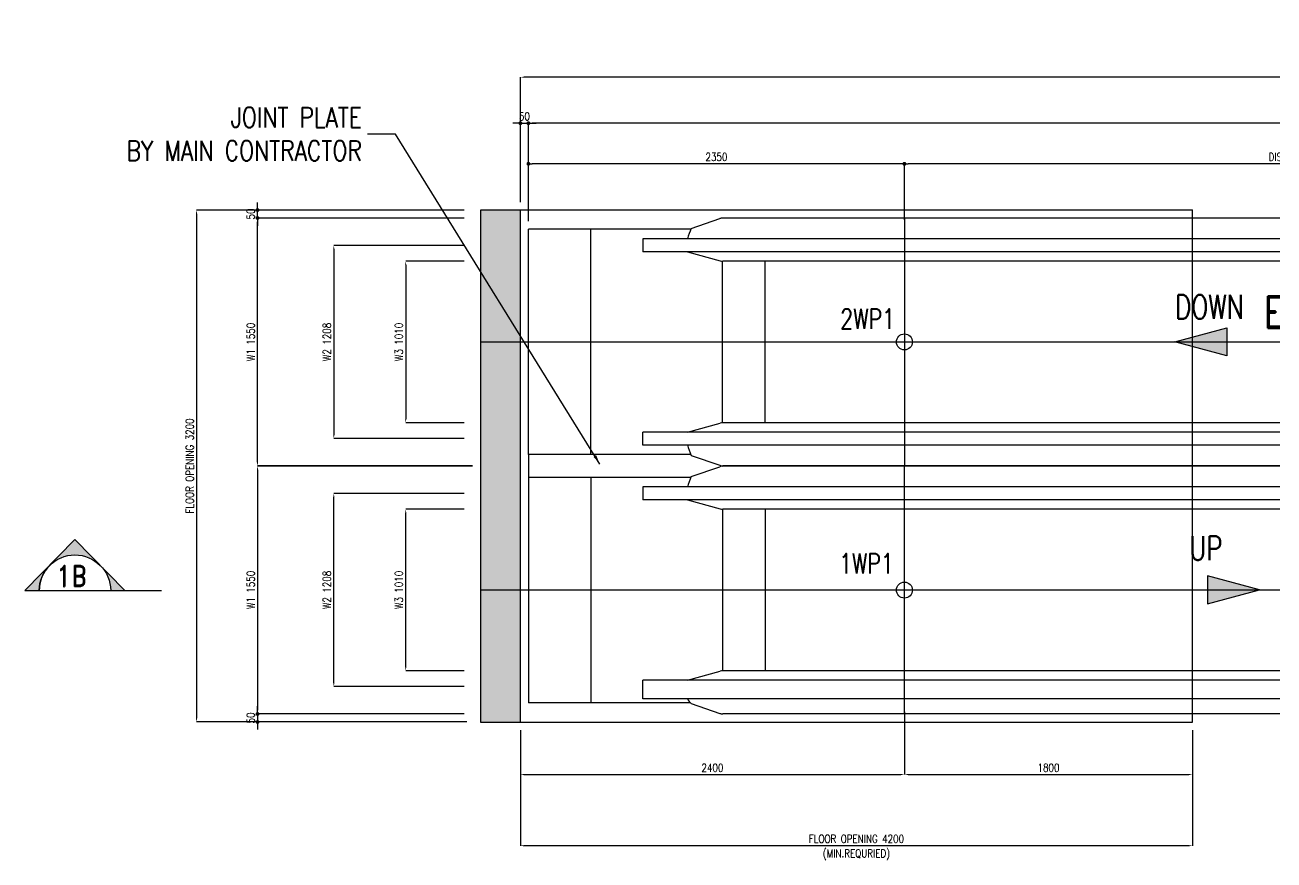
# Model space of a CAD drawing. Header units: millimetres. Extents: x -106996 to 276536, y -21995 to 37993.
# Drawn here: x 197153 to 204959, y -13339 to -8119 of the extents above; entities that cross this region are included whole.
import ezdxf

# ---------------------------------------------------------------- set-up
doc = ezdxf.new("R2010")
doc.units = ezdxf.units.MM
doc.header["$LTSCALE"] = 100
doc.linetypes.add('CENTER', pattern=[50.8, 31.75, -6.35, 6.35, -6.35])
doc.linetypes.add('HIDDEN', pattern=[9.525, 6.35, -3.175])
doc.layers.get('0').update_dxf_attribs({"color": 3})
for name, color, linetype in [('0 @ 1', 3, 'Continuous'), ('1', 2, 'Continuous'), ('CLINE', 1, 'CENTER'), ('DIM', 2, 'Continuous'), ('ESCALATOR', 142, 'Continuous'), ('GEN-___-T03-ESC-WALL-CONC', 4, 'Continuous'), ('TEXT', 7, 'Continuous')]:
    doc.layers.add(name, color=color, linetype=linetype)
doc.styles.add('F2', font='romand.shx')
doc.styles.add('F3', font='romans.shx', dxfattribs={"width": 0.8})
doc.styles.add('S2', font='romand.shx')
doc.dimstyles.new('NOR', dxfattribs={"dimscale": 20, "dimtxt": 2.5, "dimasz": 1.2, "dimexe": 0, "dimexo": 2.5, "dimgap": 0.9, "dimtad": 1, "dimzin": 12, "dimdsep": 46, "dimtxsty": 'F3', "dimsah": 1, "dimcen": 0.09, "dimclrd": 2, "dimclre": 2, "dimclrt": 7, "dimadec": 0, "dimazin": 0, "dimtfac": 1, "dimtix": 1, "dimtmove": 2, "dimatfit": 3, "dimfxl": 0, "dimtolj": 1, "dimtzin": 12, "dimarcsym": 0})

# ---------------------------------------------------------------- blocks, each defined once
blk = doc.blocks.new('*D270')
at = {"layer": 'DEFPOINTS', "color": 0, "ltscale": 50, "transparency": 16777216}
for p in [(199948, -9276.1), (198225.3, -12476), (199964.9, -12476)]:
    blk.add_point(p, dxfattribs=at)
at = {"layer": 'GEN-___-T03-ESC-WALL-CONC', "color": 2, "lineweight": -2, "ltscale": 50, "transparency": 16777216}
for p, q in [((199898, -9276.1), (198225.3, -9276.1)), ((198225.3, -9300.1), (198225.3, -12452)), ((199914.9, -12476), (198225.3, -12476))]:
    blk.add_line(p, q, dxfattribs=at)
at = {"layer": 'GEN-___-T03-ESC-WALL-CONC', "color": 2, "ltscale": 50, "transparency": 16777216}
for points in [[(198221.3, -9300.1), (198229.3, -9300.1), (198225.3, -9276.1)], [(198221.3, -12452), (198229.3, -12452), (198225.3, -12476)]]:
    blk.add_solid(points, dxfattribs=at)
at = {"layer": 'GEN-___-T03-ESC-WALL-CONC', "color": 7, "ltscale": 50, "transparency": 16777216, "insert": (198182.3, -10876.1), "char_height": 50, "attachment_point": 5, "rotation": 90, "style": 'F3'}
blk.add_mtext('\\A1;FLOOR OPENING 3200 ', dxfattribs=at)
blk = doc.blocks.new('*D271')
at = {"layer": 'DEFPOINTS', "color": 0, "ltscale": 50, "transparency": 16777216}
for p in [(199947.4, -9596.1), (199532.4, -10606.1), (199947.4, -10606.1)]:
    blk.add_point(p, dxfattribs=at)
at = {"layer": 'GEN-___-T03-ESC-WALL-CONC', "color": 2, "lineweight": -2, "ltscale": 50, "transparency": 16777216}
for p, q in [((199897.4, -9596.1), (199532.4, -9596.1)), ((199532.4, -9620.1), (199532.4, -10582.1)), ((199897.4, -10606.1), (199532.4, -10606.1))]:
    blk.add_line(p, q, dxfattribs=at)
at = {"layer": 'GEN-___-T03-ESC-WALL-CONC', "color": 2, "ltscale": 50, "transparency": 16777216}
for points in [[(199528.4, -9620.1), (199536.4, -9620.1), (199532.4, -9596.1)], [(199528.4, -10582.1), (199536.4, -10582.1), (199532.4, -10606.1)]]:
    blk.add_solid(points, dxfattribs=at)
at = {"layer": 'GEN-___-T03-ESC-WALL-CONC', "color": 7, "ltscale": 50, "transparency": 16777216, "insert": (199489.4, -10101.1), "char_height": 50, "attachment_point": 5, "rotation": 90, "style": 'F3'}
blk.add_mtext('\\A1;W3 1010', dxfattribs=at)
blk = doc.blocks.new('*D272')
at = {"layer": 'DEFPOINTS', "color": 0, "ltscale": 50, "transparency": 16777216}
for p in [(199947.4, -9497.1), (199083, -10705.1), (199947.4, -10705.1)]:
    blk.add_point(p, dxfattribs=at)
at = {"layer": 'GEN-___-T03-ESC-WALL-CONC', "color": 2, "lineweight": -2, "ltscale": 50, "transparency": 16777216}
for p, q in [((199897.4, -9497.1), (199083, -9497.1)), ((199083, -9521.1), (199083, -10681.1)), ((199897.4, -10705.1), (199083, -10705.1))]:
    blk.add_line(p, q, dxfattribs=at)
at = {"layer": 'GEN-___-T03-ESC-WALL-CONC', "color": 2, "ltscale": 50, "transparency": 16777216}
for points in [[(199079, -9521.1), (199087, -9521.1), (199083, -9497.1)], [(199079, -10681.1), (199087, -10681.1), (199083, -10705.1)]]:
    blk.add_solid(points, dxfattribs=at)
at = {"layer": 'GEN-___-T03-ESC-WALL-CONC', "color": 7, "ltscale": 50, "transparency": 16777216, "insert": (199040, -10101.1), "char_height": 50, "attachment_point": 5, "rotation": 90, "style": 'F3'}
blk.add_mtext('\\A1;W2 1208', dxfattribs=at)
blk = doc.blocks.new('*D273')
at = {"layer": 'DEFPOINTS', "color": 0, "ltscale": 50, "transparency": 16777216}
for p in [(199999.1, -10876, 0), (198606.6, -12426), (199947.4, -12426)]:
    blk.add_point(p, dxfattribs=at)
at = {"layer": 'GEN-___-T03-ESC-WALL-CONC', "color": 2, "lineweight": -2, "ltscale": 50, "transparency": 16777216}
for p, q in [((199949.1, -10876), (198606.6, -10876)), ((198606.6, -10900), (198606.6, -12402)), ((199897.4, -12426), (198606.6, -12426))]:
    blk.add_line(p, q, dxfattribs=at)
at = {"layer": 'GEN-___-T03-ESC-WALL-CONC', "color": 2, "ltscale": 50, "transparency": 16777216}
for points in [[(198602.6, -10900), (198610.6, -10900), (198606.6, -10876)], [(198602.6, -12402), (198610.6, -12402), (198606.6, -12426)]]:
    blk.add_solid(points, dxfattribs=at)
at = {"layer": 'GEN-___-T03-ESC-WALL-CONC', "color": 7, "ltscale": 50, "transparency": 16777216, "insert": (198563.6, -11651), "char_height": 50, "attachment_point": 5, "rotation": 90, "style": 'F3'}
blk.add_mtext('\\A1;W1 1550', dxfattribs=at)
blk = doc.blocks.new('*D274')
at = {"layer": 'DEFPOINTS', "color": 0, "ltscale": 50, "transparency": 16777216}
for p in [(199532.4, -11146), (199947.4, -11146), (199947.4, -12156)]:
    blk.add_point(p, dxfattribs=at)
at = {"layer": 'GEN-___-T03-ESC-WALL-CONC', "color": 2, "lineweight": -2, "ltscale": 50, "transparency": 16777216}
for p, q in [((199897.4, -11146), (199532.4, -11146)), ((199532.4, -12132), (199532.4, -11170)), ((199897.4, -12156), (199532.4, -12156))]:
    blk.add_line(p, q, dxfattribs=at)
at = {"layer": 'GEN-___-T03-ESC-WALL-CONC', "color": 2, "ltscale": 50, "transparency": 16777216}
for points in [[(199528.4, -11170), (199536.4, -11170), (199532.4, -11146)], [(199528.4, -12132), (199536.4, -12132), (199532.4, -12156)]]:
    blk.add_solid(points, dxfattribs=at)
at = {"layer": 'GEN-___-T03-ESC-WALL-CONC', "color": 7, "ltscale": 50, "transparency": 16777216, "insert": (199489.4, -11651), "char_height": 50, "attachment_point": 5, "rotation": 90, "style": 'F3'}
blk.add_mtext('\\A1;W3 1010', dxfattribs=at)
blk = doc.blocks.new('*D275')
at = {"layer": 'DEFPOINTS', "color": 0, "ltscale": 50, "transparency": 16777216}
for p in [(199083, -11047), (199947.4, -11047), (199947.4, -12255)]:
    blk.add_point(p, dxfattribs=at)
at = {"layer": 'GEN-___-T03-ESC-WALL-CONC', "color": 2, "lineweight": -2, "ltscale": 50, "transparency": 16777216}
for p, q in [((199897.4, -11047), (199083, -11047)), ((199083, -12231), (199083, -11071)), ((199897.4, -12255), (199083, -12255))]:
    blk.add_line(p, q, dxfattribs=at)
at = {"layer": 'GEN-___-T03-ESC-WALL-CONC', "color": 2, "ltscale": 50, "transparency": 16777216}
for points in [[(199079, -11071), (199087, -11071), (199083, -11047)], [(199079, -12231), (199087, -12231), (199083, -12255)]]:
    blk.add_solid(points, dxfattribs=at)
at = {"layer": 'GEN-___-T03-ESC-WALL-CONC', "color": 7, "ltscale": 50, "transparency": 16777216, "insert": (199040, -11651), "char_height": 50, "attachment_point": 5, "rotation": 90, "style": 'F3'}
blk.add_mtext('\\A1;W2 1208', dxfattribs=at)
blk = doc.blocks.new('DOT')
at = {"layer": '1', "color": 0, "linetype": 'ByBlock'}
blk.add_line((-0.5, 0), (-1, 0), dxfattribs=at)
at = {"layer": '1', "color": 0, "linetype": 'ByBlock', "const_width": 0.5}
blk.add_lwpolyline([(-0.25, 0, 1), (0.25, 0, 1)], format="xyb", close=True, dxfattribs=at)
blk = doc.blocks.new('*D276')
at = {"color": 2, "linetype": 'ByBlock', "lineweight": -2, "transparency": 16777216}
for p, q in [((198606.6, -12402), (198606.6, -12378)), ((198646.4, -12426), (198606.6, -12426)), ((198606.6, -12426), (198606.6, -12476)), ((198646.4, -12476), (198606.6, -12476)), ((198606.6, -12500), (198606.6, -12524))]:
    blk.add_line(p, q, dxfattribs=at)
at = {"layer": 'DEFPOINTS', "color": 0, "transparency": 16777216}
for p in [(198606.6, -12476), (198696.4, -12426), (198696.4, -12476)]:
    blk.add_point(p, dxfattribs=at)
at = {"color": 2, "lineweight": -2, "transparency": 16777216, "xscale": 23.99999999999999, "yscale": 23.99999999999999, "zscale": 23.99999999999999}
for p, rotation in [((198606.6, -12426), 270), ((198606.6, -12476), 90)]:
    blk.add_blockref('DOT', p, dxfattribs=dict(at, rotation=rotation))
at = {"color": 7, "transparency": 16777216, "insert": (198563.6, -12451), "char_height": 50, "attachment_point": 5, "rotation": 90, "style": 'F3'}
blk.add_mtext('\\A1;50', dxfattribs=at)
blk = doc.blocks.new('_DOT')
at = {"color": 0, "linetype": 'ByBlock'}
blk.add_line((-0.5, 0), (-1, 0), dxfattribs=at)
at = {"color": 0, "linetype": 'ByBlock', "const_width": 0.5}
blk.add_lwpolyline([(-0.25, 0, 1), (0.25, 0, 1)], format="xyb", close=True, dxfattribs=at)
blk = doc.blocks.new('*D277')
at = {"color": 2, "lineweight": -2, "transparency": 16777216}
for p, q in [((202649, -9336.9), (202649, -8987.5)), ((208337, -8987.5), (202673, -8987.5)), ((208361, -9700.8), (208361, -8987.5))]:
    blk.add_line(p, q, dxfattribs=at)
at = {"layer": 'DEFPOINTS', "color": 0, "transparency": 16777216}
for p in [(202649, -8987.5), (202649, -9386.9, 0), (208361, -9750.8, 0)]:
    blk.add_point(p, dxfattribs=at)
at = {"color": 2, "lineweight": -2, "transparency": 16777216, "xscale": 23.99999999999999, "yscale": 23.99999999999999, "zscale": 23.99999999999999, "rotation": 180}
blk.add_blockref('DOT', (202649, -8987.5), dxfattribs=at)
at = {"color": 2, "lineweight": -2, "transparency": 16777216, "xscale": 23.99999999999999, "yscale": 23.99999999999999, "zscale": 23.99999999999999}
blk.add_blockref('DOT', (208361, -8987.5), dxfattribs=at)
at = {"color": 7, "transparency": 16777216, "insert": (205505, -8944.5), "char_height": 50, "attachment_point": 5, "style": 'F3'}
blk.add_mtext('\\A1;DISTANCE BETWEEN WORKING POINTS 5712', dxfattribs=at)
blk = doc.blocks.new('*D279')
at = {"color": 2, "lineweight": -2, "transparency": 16777216}
for p, q in [((200299.2, -9248.2), (200299.2, -8987.1)), ((202625, -8987.1), (200323.2, -8987.1)), ((202649, -9337.2), (202649, -8987.1))]:
    blk.add_line(p, q, dxfattribs=at)
at = {"layer": 'DEFPOINTS', "color": 0, "transparency": 16777216}
for p in [(200299.2, -8987.1), (200299.2, -9298.2), (202649, -9387.2, 0)]:
    blk.add_point(p, dxfattribs=at)
at = {"color": 2, "lineweight": -2, "transparency": 16777216, "xscale": 23.99999999999999, "yscale": 23.99999999999999, "zscale": 23.99999999999999, "rotation": 180}
blk.add_blockref('DOT', (200299.2, -8987.1), dxfattribs=at)
at = {"color": 2, "lineweight": -2, "transparency": 16777216, "xscale": 23.99999999999999, "yscale": 23.99999999999999, "zscale": 23.99999999999999}
blk.add_blockref('DOT', (202649, -8987.1), dxfattribs=at)
at = {"color": 7, "transparency": 16777216, "insert": (201474.1, -8944.1), "char_height": 50, "attachment_point": 5, "style": 'F3'}
blk.add_mtext('\\A1;2350', dxfattribs=at)
blk = doc.blocks.new('*D280')
at = {"layer": 'DEFPOINTS', "color": 0, "ltscale": 50, "transparency": 16777216}
for p in [(200299.1, -8733.5), (210961.1, -9276.1, 0), (200299.1, -9396.7, 0)]:
    blk.add_point(p, dxfattribs=at)
at = {"layer": 'GEN-___-T03-ESC-WALL-CONC', "color": 2, "lineweight": -2, "ltscale": 50, "transparency": 16777216}
for p, q in [((200299.1, -9346.7), (200299.1, -8733.5)), ((210937.1, -8733.5), (200323.1, -8733.5)), ((210961.1, -9226.1), (210961.1, -8733.5))]:
    blk.add_line(p, q, dxfattribs=at)
at = {"layer": 'GEN-___-T03-ESC-WALL-CONC', "color": 2, "ltscale": 50, "transparency": 16777216}
for points in [[(200323.1, -8729.5), (200323.1, -8737.5), (200299.1, -8733.5)], [(210937.1, -8729.5), (210937.1, -8737.5), (210961.1, -8733.5)]]:
    blk.add_solid(points, dxfattribs=at)
at = {"layer": 'GEN-___-T03-ESC-WALL-CONC', "color": 7, "ltscale": 50, "transparency": 16777216, "insert": (205630.1, -8690.5), "char_height": 50, "attachment_point": 5, "style": 'F3'}
blk.add_mtext('\\A1;TRUSS LENGTH 10662', dxfattribs=at)
blk = doc.blocks.new('*D281')
at = {"layer": 'DEFPOINTS', "color": 0, "ltscale": 50, "transparency": 16777216}
for p in [(200249.2, -8445.7), (200249.2, -9275.9, 0), (211011.2, -9276.1, 0)]:
    blk.add_point(p, dxfattribs=at)
at = {"layer": 'GEN-___-T03-ESC-WALL-CONC', "color": 2, "lineweight": -2, "ltscale": 50, "transparency": 16777216}
for p, q in [((200249.2, -9225.9), (200249.2, -8445.7)), ((210987.2, -8445.7), (200273.2, -8445.7)), ((211011.2, -9226.1), (211011.2, -8445.7))]:
    blk.add_line(p, q, dxfattribs=at)
at = {"layer": 'GEN-___-T03-ESC-WALL-CONC', "color": 2, "ltscale": 50, "transparency": 16777216}
for points in [[(200273.2, -8441.7), (200273.2, -8449.7), (200249.2, -8445.7)], [(210987.2, -8441.7), (210987.2, -8449.7), (211011.2, -8445.7)]]:
    blk.add_solid(points, dxfattribs=at)
at = {"layer": 'GEN-___-T03-ESC-WALL-CONC', "color": 7, "ltscale": 50, "transparency": 16777216, "insert": (205630.2, -8402.7), "char_height": 50, "attachment_point": 5, "style": 'F3'}
blk.add_mtext('\\A1;      DISTANCE BETWEEN THE SUPPORT BEAM 10762', dxfattribs=at)
blk = doc.blocks.new('*D283')
at = {"color": 2, "lineweight": -2, "transparency": 16777216}
for p, q in [((200225.2, -8733.5), (200201.2, -8733.5)), ((200249.2, -9009.6), (200249.2, -8733.5)), ((200249.2, -8733.5), (200299.2, -8733.5)), ((200299.2, -9052.1), (200299.2, -8733.5)), ((200323.2, -8733.5), (200347.2, -8733.5))]:
    blk.add_line(p, q, dxfattribs=at)
at = {"layer": 'DEFPOINTS', "color": 0, "transparency": 16777216}
for p in [(200299.2, -8733.5), (200249.2, -9059.6), (200299.2, -9102.1)]:
    blk.add_point(p, dxfattribs=at)
at = {"color": 2, "lineweight": -2, "transparency": 16777216, "xscale": 23.99999999999999, "yscale": 23.99999999999999, "zscale": 23.99999999999999}
blk.add_blockref('DOT', (200249.2, -8733.5), dxfattribs=at)
at = {"color": 2, "lineweight": -2, "transparency": 16777216, "xscale": 23.99999999999999, "yscale": 23.99999999999999, "zscale": 23.99999999999999, "rotation": 180}
blk.add_blockref('DOT', (200299.2, -8733.5), dxfattribs=at)
at = {"color": 7, "transparency": 16777216, "insert": (200274.2, -8690.5), "char_height": 50, "attachment_point": 5, "style": 'F3'}
blk.add_mtext('\\A1;50', dxfattribs=at)
blk = doc.blocks.new('*D284')
at = {"layer": 'DEFPOINTS', "color": 0, "ltscale": 50, "transparency": 16777216}
for p in [(198606.6, -9326.1), (199947.4, -9326.1), (199999.1, -10876.1, 0)]:
    blk.add_point(p, dxfattribs=at)
at = {"layer": 'GEN-___-T03-ESC-WALL-CONC', "color": 2, "lineweight": -2, "ltscale": 50, "transparency": 16777216}
for p, q in [((199897.4, -9326.1), (198606.6, -9326.1)), ((198606.6, -10852.1), (198606.6, -9350.1)), ((199949.1, -10876.1), (198606.6, -10876.1))]:
    blk.add_line(p, q, dxfattribs=at)
at = {"layer": 'GEN-___-T03-ESC-WALL-CONC', "color": 2, "ltscale": 50, "transparency": 16777216}
for points in [[(198602.6, -9350.1), (198610.6, -9350.1), (198606.6, -9326.1)], [(198602.6, -10852.1), (198610.6, -10852.1), (198606.6, -10876.1)]]:
    blk.add_solid(points, dxfattribs=at)
at = {"layer": 'GEN-___-T03-ESC-WALL-CONC', "color": 7, "ltscale": 50, "transparency": 16777216, "insert": (198563.6, -10101.1), "char_height": 50, "attachment_point": 5, "rotation": 90, "style": 'F3'}
blk.add_mtext('\\A1;W1 1550', dxfattribs=at)
blk = doc.blocks.new('*D285')
at = {"color": 2, "linetype": 'ByBlock', "lineweight": -2, "transparency": 16777216}
for p, q in [((198606.6, -9252.1), (198606.6, -9228.1)), ((199285.4, -9276.1), (198606.6, -9276.1)), ((198606.6, -9326.1), (198606.6, -9276.1)), ((199285.4, -9326.1), (198606.6, -9326.1)), ((198606.6, -9350.1), (198606.6, -9374.1))]:
    blk.add_line(p, q, dxfattribs=at)
at = {"layer": 'DEFPOINTS', "color": 0, "transparency": 16777216}
for p in [(198606.6, -9276.1), (199335.4, -9276.1), (199335.4, -9326.1)]:
    blk.add_point(p, dxfattribs=at)
at = {"color": 2, "lineweight": -2, "transparency": 16777216, "xscale": 23.99999999999999, "yscale": 23.99999999999999, "zscale": 23.99999999999999}
for p, rotation in [((198606.6, -9276.1), 270), ((198606.6, -9326.1), 90)]:
    blk.add_blockref('DOT', p, dxfattribs=dict(at, rotation=rotation))
at = {"color": 7, "transparency": 16777216, "insert": (198563.6, -9301.1), "char_height": 50, "attachment_point": 5, "rotation": 90, "style": 'F3'}
blk.add_mtext('\\A1;50', dxfattribs=at)
blk = doc.blocks.new('*D286')
at = {"layer": 'DEFPOINTS', "color": 0, "transparency": 16777216}
for p in [(202649.2, -12363.3, 0), (204449.2, -12476.3, 0), (204449.2, -12805)]:
    blk.add_point(p, dxfattribs=at)
at = {"layer": 'DIM', "color": 2, "lineweight": -2, "transparency": 16777216}
for p, q in [((202649.2, -12413.3), (202649.2, -12805)), ((204449.2, -12526.3), (204449.2, -12805)), ((202673.2, -12805), (204425.2, -12805))]:
    blk.add_line(p, q, dxfattribs=at)
at = {"layer": 'DIM', "color": 2, "transparency": 16777216}
for points in [[(202673.2, -12801), (202673.2, -12809), (202649.2, -12805)], [(204425.2, -12801), (204425.2, -12809), (204449.2, -12805)]]:
    blk.add_solid(points, dxfattribs=at)
at = {"layer": 'DIM', "color": 7, "transparency": 16777216, "insert": (203549.2, -12762), "char_height": 50, "attachment_point": 5, "style": 'F3'}
blk.add_mtext('\\A1;1800', dxfattribs=at)
blk = doc.blocks.new('*D287')
at = {"layer": 'DEFPOINTS', "color": 0, "transparency": 16777216}
for p in [(200249.2, -12476.3, 0), (202649, -12569.9, 0), (202649, -12805)]:
    blk.add_point(p, dxfattribs=at)
at = {"layer": 'DIM', "color": 2, "lineweight": -2, "transparency": 16777216}
for p, q in [((200249.2, -12526.3), (200249.2, -12805)), ((202649, -12619.9), (202649, -12805)), ((200273.2, -12805), (202625, -12805))]:
    blk.add_line(p, q, dxfattribs=at)
at = {"layer": 'DIM', "color": 2, "transparency": 16777216}
for points in [[(200273.2, -12801), (200273.2, -12809), (200249.2, -12805)], [(202625, -12801), (202625, -12809), (202649, -12805)]]:
    blk.add_solid(points, dxfattribs=at)
at = {"layer": 'DIM', "color": 7, "transparency": 16777216, "insert": (201449.1, -12762), "char_height": 50, "attachment_point": 5, "style": 'F3'}
blk.add_mtext('\\A1;2400', dxfattribs=at)
blk = doc.blocks.new('*D288')
at = {"color": 2, "lineweight": -2, "transparency": 16777216}
for p, q in [((200249.2, -12526.3), (200249.2, -13249.5)), ((204449.2, -12526.3), (204449.2, -13249.5)), ((204425.2, -13249.5), (200273.2, -13249.5))]:
    blk.add_line(p, q, dxfattribs=at)
at = {"color": 2, "transparency": 16777216}
for points in [[(200273.2, -13245.5), (200273.2, -13253.5), (200249.2, -13249.5)], [(204425.2, -13245.5), (204425.2, -13253.5), (204449.2, -13249.5)]]:
    blk.add_solid(points, dxfattribs=at)
at = {"layer": 'DEFPOINTS', "color": 0, "transparency": 16777216}
for p in [(200249.2, -12476.3, 0), (204449.2, -12476.3), (200249.2, -13249.5)]:
    blk.add_point(p, dxfattribs=at)
at = {"color": 7, "transparency": 16777216, "char_height": 50, "attachment_point": 5, "style": 'F3'}
for s, insert in [('\\A1;FLOOR OPENING 4200', (202349.2, -13206.5)), ('\\A1;(MIN.REQURIED)', (202349.2, -13305.6))]:
    blk.add_mtext(s, dxfattribs=dict(at, insert=insert))

msp = doc.modelspace()

# ---------------------------------------------------------------- hatches: boundary and pattern name
h = msp.add_hatch(color=252)
h.dxf.hatch_style = 1
h.paths.add_polyline_path([(204337.8041186, -10100.3095096), (204663.804085, -10012.9580819), (204663.804085, -10187.6609373)])
h = msp.add_hatch(color=2)
h.paths.add_polyline_path([(197688.5464868, -11655.120022), (197777.4164582, -11655.120022), (197624.9763451, -11499.0771222, -0.1958789737)])
h.paths.add_polyline_path([(197305.5146747, -11499.0771222, -0.4210713418), (197624.9763451, -11499.0771222), (197465.2455099, -11335.5711905)])
h.paths.add_polyline_path([(197153.0745616, -11655.120022), (197241.944533, -11655.120022, -0.1958789737), (197305.5146747, -11499.0771222)])
h = msp.add_hatch(color=252)
h.dxf.hatch_style = 1
h.paths.add_polyline_path([(204868.4888065, -11650.526009), (204542.4888402, -11563.1745813), (204542.4888402, -11737.8774367)])
at = {"layer": '0 @ 1'}
h = msp.add_hatch(color=252, dxfattribs=at)
h.dxf.hatch_style = 1
h.paths.add_polyline_path([(199999.1497467, -9276.3158459), (199999.1497467, -12476.2589257), (200249.1506787, -12476.2589257), (200249.1506792, -9276.3158459)])

# ---------------------------------------------------------------- linework, layer by layer
at = {"color": 6}
msp.add_line((200249.1506782, -10926.1059081), (200249.1506742, -9276.3158459), dxfattribs=at)
at = {"color": 6, "ltscale": 500}
for p, q in [((200249.1506832, -9275.8518759), (204449.1506832, -9275.8518759, -0.0004218)), ((200249.1506832, -12476.2873821), (204449.1506832, -12476.2873821, -0.0004218))]:
    msp.add_line(p, q, dxfattribs=at)
at = {"color": 6, "linetype": 'HIDDEN', "ltscale": 500}
msp.add_line((204449.1506832, -12476.2873821, -0.0004218), (204449.1506832, -9275.8518759), dxfattribs=at)
for p, q in [((201315.9853995, -9391.5836353, 0.000008), (201494.4320527, -9329.9371584, 0.000008)), ((202474.1437548, -9326.0574072, -0.000008), (201513.7421935, -9326.0574268, 0.000008)), ((205773.1560892, -9326.0574185, 0.0000045), (202474.1437548, -9326.0574072, -0.000008)), ((201310.5426693, -9396.6568603), (200299.1062024, -9396.6296992)), ((200299.1196336, -10804.6296997), (200299.1483056, -9396.6297)), ((200689.119715, -10800.6376416), (200689.148224, -9400.6376418)), ((201013.7463413, -9456.6676911, -0.0000415), (201013.7430169, -9536.6827951, 0.000008)), ((202474.1437484, -9456.7489246, -0.0000077), (201013.746341, -9456.6821272, 0.0000085)), ((205830.0004306, -9456.9246088, 0.0000044), (202474.1437484, -9456.7489246, -0.0000077)), ((202474.1437445, -9536.7428381, -0.000008), (201013.7449424, -9536.6827952, 0.000008)), ((201293.7449424, -9537.0559754, 0.000008), (201498.0554776, -9593.5314868, 0.000008)), ((201512.1608331, -10609.2301192, 0.000008), (201512.1814655, -9596.032922, 0.000008)), ((202474.1437416, -9596.0574072, -0.000008), (201513.7466732, -9596.0574267, 0.000008)), ((201779.6236856, -10605.6663237), (201779.6442528, -9595.666324)), ((205890.4350813, -9596.0574187, 0.0000046), (202474.1437416, -9596.0574072, -0.000008)), ((205864.7398429, -9536.901774, 0.0000043), (202474.1437445, -9536.7428381, -0.000008)), ((201293.7449424, -10664.6531158, 0.000008), (201498.0554776, -10608.1776044, 0.000008)), ((202474.1436922, -10605.7023521, -0.000008), (201513.7466732, -10605.6516644, 0.000008)), ((206332.9105477, -10605.9004168, 0.000005), (202474.1436922, -10605.7023521, -0.000008)), ((201013.7707661, -10744.8023092, -0.0000157), (201013.7723979, -10664.672096, -0.0000157)), ((202474.1436893, -10664.7573305, 0.0000093), (201013.7723975, -10664.6922966, 0.0000291)), ((206359.4283999, -10664.9450653, 0.0000116), (202474.1436893, -10664.7573305, 0.0000093)), ((202474.1436854, -10744.8436974, -0.000008), (201013.7449424, -10744.8023084, 0.000008)), ((206395.3660881, -10744.9639197, 0.0000048), (202474.1436854, -10744.8436974, -0.000008)), ((201310.5250931, -10804.6568603), (200299.0775304, -10804.6296989)), ((200299.1943049, -10804.629702), (200299.1472874, -12355.4851529)), ((201315.9843813, -10810.149861, 0.000008), (201494.4310345, -10871.7963378, 0.000008)), ((201315.9843813, -10941.989397, 0.000008), (201494.4310345, -10880.3429202, 0.000008)), ((202474.143679, -10876.057395, -0.000008), (201513.8876678, -10876.0574146, 0.000008)), ((202474.143679, -10876.081863, -0.000008), (201513.8876678, -10876.0818435, 0.000008)), ((206452.3628027, -10876.0574076, 0.0000049), (202474.143679, -10876.057395, -0.000008)), ((206452.3734198, -10876.0818504, 0.0000051), (202474.143679, -10876.081863, -0.000008)), ((201310.524075, -10947.4579926), (200299.0765123, -10947.4851541)), ((200689.1186968, -10951.4772114), (200689.1472058, -12351.4772111)), ((202474.1436725, -11007.2711164, -0.000008), (201013.7439242, -11007.3125445, 0.000008)), ((201013.769748, -11007.3125438, -0.0000157), (201013.7713797, -11087.4427569, -0.0000157)), ((206509.3045306, -11007.1488016, 0.0000048), (202474.1436725, -11007.2711164, -0.000008)), ((202474.1436686, -11087.3574833, 0.0000093), (201013.7713793, -11087.4225564, 0.0000291)), ((201293.7439242, -11087.4617371, 0.000008), (201498.0544594, -11143.9372486, 0.000008)), ((201512.159815, -11142.8847338, 0.000008), (201512.1804473, -12156.0819309, 0.000008)), ((202474.1436657, -11146.4124616, -0.000008), (201513.745655, -11146.4631885, 0.000008)), ((201779.6226674, -11146.4485292), (201779.6432346, -12156.448529)), ((206544.0607523, -11087.1646653, 0.0000113), (202474.1436686, -11087.3574833, 0.0000093)), ((201293.7439242, -12215.0588776, 0.000008), (201498.0544594, -12158.5833661, 0.000008)), ((202474.1429238, -12156.057414), (201513.745655, -12156.0574262, 0.000008)), ((207004.5077788, -12156.0574228, 0.0000078), (202474.1434095, -12156.057414)), ((201013.7453231, -12331.4471618, -0.0000415), (201013.7419987, -12215.4320578, 0.000008)), ((202474.1429316, -12215.3768257), (201013.7439242, -12215.4320577, 0.000008)), ((207029.9368235, -12215.1813511, 0.0000078), (202474.1434066, -12215.3768257)), ((202474.1429422, -12331.3978837, 0.0000004), (201013.7453228, -12331.4327258, 0.0000085)), ((207064.3844361, -12331.2739458, 0.0000079), (202474.1434026, -12331.3978837, 0.0000004)), ((201310.5416511, -12355.4579926), (200299.1051842, -12355.4851538)), ((201315.9843813, -12360.5312176, 0.000008), (201494.4310345, -12422.1776945, 0.000008)), ((202474.1429596, -12426.0574139), (201513.7411754, -12426.0574261, 0.000008)), ((207120.6340626, -12426.0574227, 0.0000078), (202474.1433962, -12426.0574139))]:
    msp.add_line(p, q)
at = {"color": 6}
msp.add_lwpolyline([(199999.1497467, -9276.3158459), (199999.1497467, -12476.2589257), (200249.1506787, -12476.2589257), (200249.1506792, -9276.3158459)], close=True, dxfattribs=at)
at = {"color": 4, "elevation": 0.0000077}
msp.add_lwpolyline([(197688.5464868, -11655.120022), (197777.4164582, -11655.120022), (197465.2455099, -11335.5711905), (197153.0745616, -11655.120022), (197241.944533, -11655.120022, -1)], format="xyb", close=True, dxfattribs=at)
at = {"color": 4}
msp.add_lwpolyline([(198007.083577, -11655.5171765), (197241.8535936, -11655.5171765)], dxfattribs=at)
for centre in [(202648.984071, -10100.7063651), (202648.9830528, -11651.4084878)]:
    msp.add_circle(centre, 50)
for centre, radius, start, end in [((201513.7432114, -9376.0574268, 0.000008), 50, 90.0011667517, 112.7196973905), ((201654.4537762, -9542.695985, 0.000008), 370.8229989, 155.8880718826, 166.5874484982), ((201513.7466732, -9546.0574267, 0.000008), 50, 251.7101709698, 270.0011667484), ((201513.7466732, -10655.6516644, 0.000008), 50, 89.9988332516, 108.2898290302), ((201654.4527581, -10658.6610679, 0.000008), 370.8229989, 193.4125515018, 204.1119281174), ((201654.4537762, -10658.6366628, 0.000008), 370.8229989, 193.4125515018, 204.1119281174), ((201517.5558376, -10813.2333262, 0.000008), 62.9633453, 248.4524009188, 266.5985050322), ((201517.5558376, -10938.9059318, 0.000008), 62.9633453, 93.4014949678, 111.5475990812), ((201654.4527581, -11093.4781902, 0.000008), 370.8229989, 155.8880718826, 166.5874484982), ((201513.745655, -11096.4631885, 0.000008), 50, 251.7101709698, 270.0011667484), ((201513.745655, -12206.0574262, 0.000008), 50, 89.9988332516, 108.2898290302), ((201388.432692, -12283.1088539, 0.000008), 106.3081, 207.0384895914, 227.0395158846), ((201513.7421932, -12376.0574262, 0.000008), 50, 247.2803026095, 269.9988332483)]:
    msp.add_arc(centre, radius, start, end)
msp.add_arc((197465.1545706, -11655.5171765), 223.3009769, 134.8422872054, 180, dxfattribs=at)
at = {"layer": 'CLINE', "linetype": 'CENTER', "ltscale": 5}
msp.add_line((202648.9998528, -9325.7063653), (202648.9682892, -10875.706365), dxfattribs=at)
at = {"layer": 'CLINE', "color": 1, "linetype": 'CENTER', "ltscale": 200}
for p, q in [((211261.1843211, -10101.0783016), (199999.1497467, -10101.0783016)), ((202648.9988346, -12426.4084876), (202648.967271, -10876.4084879)), ((211261.1843211, -11651.294801), (199999.1497467, -11651.294801))]:
    msp.add_line(p, q, dxfattribs=at)
at = {"layer": 'ESCALATOR', "color": 7, "linetype": 'Continuous'}
msp.add_line((206569.7068864, -11146.2072618, 0.000005), (202474.1436657, -11146.4124616, -0.000008), dxfattribs=at)
at = {"layer": 'ESCALATOR', "color": 7, "linetype": 'Continuous', "elevation": 0.0000077}
for points in [[(204337.8041186, -10100.3095096), (204663.804085, -10012.9580819), (204663.804085, -10187.6609373)], [(204868.4888065, -11650.526009), (204542.4888402, -11563.1745813), (204542.4888402, -11737.8774367)]]:
    msp.add_lwpolyline(points, close=True, dxfattribs=at)

# ---------------------------------------------------------------- texts
at = {"color": 4, "style": 'F2', "width": 0.85}
msp.add_text('1B', height=130, dxfattribs=at).set_placement((197348.0352931, -11628.7399049))
at = {"ltscale": 250, "insert": (199257.9542003, -8800.9611843, -0.0016003), "char_height": 125, "width": 2411.387365182, "attachment_point": 6, "style": 'F3'}
msp.add_mtext('{\\Fsimplex|c0;JOINT PLATE \\PBY MAIN CONTRACTOR}', dxfattribs=at)
at = {"layer": 'TEXT', "color": 4, "style": 'F3', "width": 0.75}
for s, p in [('DOWN', (204340.552349, -9956.6322644, 0.0000077)), ('UP', (204429.1881638, -11464.9331907, 0.0000077))]:
    msp.add_text(s, height=150, dxfattribs=at).set_placement(p)
at = {"layer": 'TEXT', "style": 'S2', "width": 0.8}
msp.add_text('ESC2', height=200, rotation=0.0011667484, dxfattribs=at).set_placement((204892.0829298, -10013.9804664, 0.0000077))
at = {"layer": 'TEXT', "style": 'F3', "width": 0.75}
for s, p in [('2WP1', (202248.0505243, -10019.0942148)), ('1WP1', (202239.9244784, -11547.8517185))]:
    msp.add_text(s, height=125, dxfattribs=at).set_placement(p)

# ---------------------------------------------------------------- dimensions: what is measured, and where the dimension line sits
for base, p1, p2, angle, override, picture, middle in [((200299.151206, -8733.5067955), (200249.1609705, -9059.6205825), (200299.151206, -9102.0897447), 180, {"dimdec": 0, "dimblk1": 'DOT', "dimblk2": 'DOT'}, '*D283', (200274.1560882, -8690.5067955)), ((200299.1506832, -8987.1492575), (202649.0051794, -9387.2251931, 0.0000161), (200299.1506832, -9298.1532064), 180, {"dimdec": 0, "dimblk1": 'DOT', "dimblk2": 'DOT'}, '*D279', (201474.0779313, -8944.1492575)), ((198606.6355173, -9276.1045339, -0.0000002), (199335.402481, -9326.1045339, -0.0000002), (199335.402481, -9276.1045339, -0.0000002), 90, {"dimdec": 3, "dimblk1": 'DOT', "dimblk2": 'DOT', "dimarcsym": 1}, '*D285', (198563.6355173, -9301.1045339, -0.0000002)), ((198606.6365355, -12476.0347241, -0.0000002), (198696.390788, -12426.0333499, -0.0000002), (198696.390788, -12476.0347241, -0.0000002), 90, {"dimdec": 0, "dimblk1": 'DOT', "dimblk2": 'DOT', "dimarcsym": 1}, '*D276', (198563.6365355, -12451.034037, -0.0000002))]:
    dim = msp.add_linear_dim(base=base, p1=p1, p2=p2, angle=angle, dimstyle='NOR', override=override)
    dim.commit()
    dim.dimension.update_dxf_attribs({"geometry": picture, "text_midpoint": middle})
for base, p1, p2, text, override, picture, middle in [((202649.0051865, -8987.5440357, 0.0000077), (208361.0220726, -9750.7503842, 0.000008), (202649.0051865, -9386.8741316, 0.000008), 'DISTANCE BETWEEN WORKING POINTS <>', {"dimdec": 0, "dimblk1": 'DOT', "dimblk2": 'DOT'}, '*D277', (205505.0136296, -8944.5440357, 0.0000077)), ((200249.1506832, -13249.5301223, -0.0004218), (204449.1506832, -12476.2873821, -0.0004218), (200249.1506832, -12476.2873821), 'FLOOR OPENING <>\\X(MIN.REQURIED)', {"dimdec": 0}, '*D288', (202349.1506832, -13249.5301223, -0.0004218))]:
    dim = msp.add_linear_dim(base=base, p1=p1, p2=p2, angle=180, text=text, dimstyle='NOR', override=override)
    dim.commit()
    dim.dimension.update_dxf_attribs({"geometry": picture, "text_midpoint": middle})
at = {"layer": 'DIM'}
dim = msp.add_linear_dim(base=(204449.1506832, -12804.9764673, -0.0004218), p1=(202649.1506832, -12363.2715484, -0.0004218), p2=(204449.1506832, -12476.2873821, -0.0004218), angle=180, text='<>\\X', dimstyle='NOR', override={"dimdec": 0}, dxfattribs=at)
dim.commit()
dim.dimension.update_dxf_attribs({"geometry": '*D286', "text_midpoint": (203549.1506832, -12804.9764673, -0.0004218)})
dim = msp.add_linear_dim(base=(202648.9972406, -12804.9764673, -0.0004218), p1=(200249.1506832, -12476.2873821), p2=(202648.9972406, -12569.8810541), angle=180, dimstyle='NOR', override={"dimdec": 0}, dxfattribs=at)
dim.commit()
dim.dimension.update_dxf_attribs({"geometry": '*D287', "text_midpoint": (201449.0739619, -12761.9764673, -0.0004218)})
at = {"layer": 'GEN-___-T03-ESC-WALL-CONC', "color": 6, "ltscale": 50}
for base, p1, p2, angle, text, override, picture, middle in [((200249.1506787, -8445.6890143, 0.0000077), (211011.1833891, -9276.1045339), (200249.1506787, -9275.8803323), 180, '      DISTANCE BETWEEN THE SUPPORT BEAM <>', {"dimdec": 0, "dimtdec": 0, "dimtzin": 0}, '*D281', (205630.1670339, -8402.6890143, 0.0000077)), ((200299.1472874, -8733.5067955, 0.0000077), (210961.1480585, -9276.1045339), (200299.1472874, -9396.6541051), 180, 'TRUSS LENGTH <>', {"dimdec": 0, "dimtdec": 0, "dimtzin": 0}, '*D280', (205630.1476729, -8690.5067955, 0.0000077)), ((198225.3219642, -12476.0347241, -0.0000002), (199947.9644969, -9276.1045339, -0.0000002), (199964.9100762, -12476.0347241, -0.0000002), 270, 'FLOOR OPENING <> ', {"dimdec": 0, "dimtdec": 0, "dimtzin": 0}, '*D270', (198182.3219642, -10876.069629, -0.0000002)), ((198606.6365355, -9326.1059081, -0.0000002), (199999.1497467, -10876.1059081), (199947.428094, -9326.1059081, -0.0000002), 90, 'W1 <>', {"dimdec": 0, "dimtol": 0, "dimlim": 0, "dimtp": 0, "dimtm": 0, "dimtfac": 1, "dimtdec": 0, "dimtolj": 1, "dimtzin": 0}, '*D284', (198563.6365355, -10101.1059081, -0.0000002)), ((199082.9883532, -10705.1045339, -0.0000002), (199947.4270758, -9497.1045339, -0.0000002), (199947.4270758, -10705.1045339, -0.0000002), 90, 'W2 <>', {"dimdec": 0, "dimtdec": 0, "dimtzin": 0}, '*D272', (199039.9883532, -10101.1045339, -0.0000002)), ((199532.4239405, -10606.1045339, -0.0000002), (199947.4270758, -9596.1045339, -0.0000002), (199947.4270758, -10606.1045339, -0.0000002), 90, 'W3 <>', {"dimdec": 0, "dimtol": 0, "dimlim": 0, "dimtp": 0, "dimtm": 0, "dimtfac": 1, "dimtdec": 0, "dimtolj": 1, "dimtzin": 0}, '*D271', (199489.4239405, -10101.1045339, -0.0000002)), ((198606.6365355, -12426.0333499, -0.0000002), (199999.1497467, -10876.0333499), (199947.428094, -12426.0333499, -0.0000002), 270, 'W1 <>', {"dimdec": 0, "dimtol": 0, "dimlim": 0, "dimtp": 0, "dimtm": 0, "dimtfac": 1, "dimtdec": 0, "dimtolj": 1, "dimtzin": 0}, '*D273', (198563.6365355, -11651.0333499, -0.0000002)), ((199082.9883532, -11047.0333499, -0.0000002), (199947.428094, -12255.0333499, -0.0000002), (199947.428094, -11047.0333499, -0.0000002), 270, 'W2 <>', {"dimdec": 0, "dimtdec": 0, "dimtzin": 0}, '*D275', (199039.9883532, -11651.0333499, -0.0000002)), ((199532.4249587, -11146.0333499, -0.0000002), (199947.428094, -12156.0333499, -0.0000002), (199947.428094, -11146.0333499, -0.0000002), 270, 'W3 <>', {"dimdec": 0, "dimtol": 0, "dimlim": 0, "dimtp": 0, "dimtm": 0, "dimtfac": 1, "dimtdec": 0, "dimtolj": 1, "dimtzin": 0}, '*D274', (199489.4249587, -11651.0333499, -0.0000002))]:
    dim = msp.add_linear_dim(base=base, p1=p1, p2=p2, angle=angle, text=text, dimstyle='NOR', override=override, dxfattribs=at)
    dim.commit()
    dim.dimension.update_dxf_attribs({"geometry": picture, "text_midpoint": middle})

# ---------------------------------------------------------------- leaders
at = {"color": 3, "ltscale": 250, "annotation_type": 0, "has_hookline": 1, "hookline_direction": 0, "text_width": 1695.2380952, "horizontal_direction": (-1, 0, 0)}
msp.add_leader([(200745.4411299, -10864.0522452, -0.002787), (199467.7271912, -8800.9611843, -0.002787), (199293.9542003, -8800.9611843, -0.002787)], dimstyle='NOR', override={"dimasz": 3, "dimtad": 0}, dxfattribs=at)

doc.saveas('drawing.dxf')
